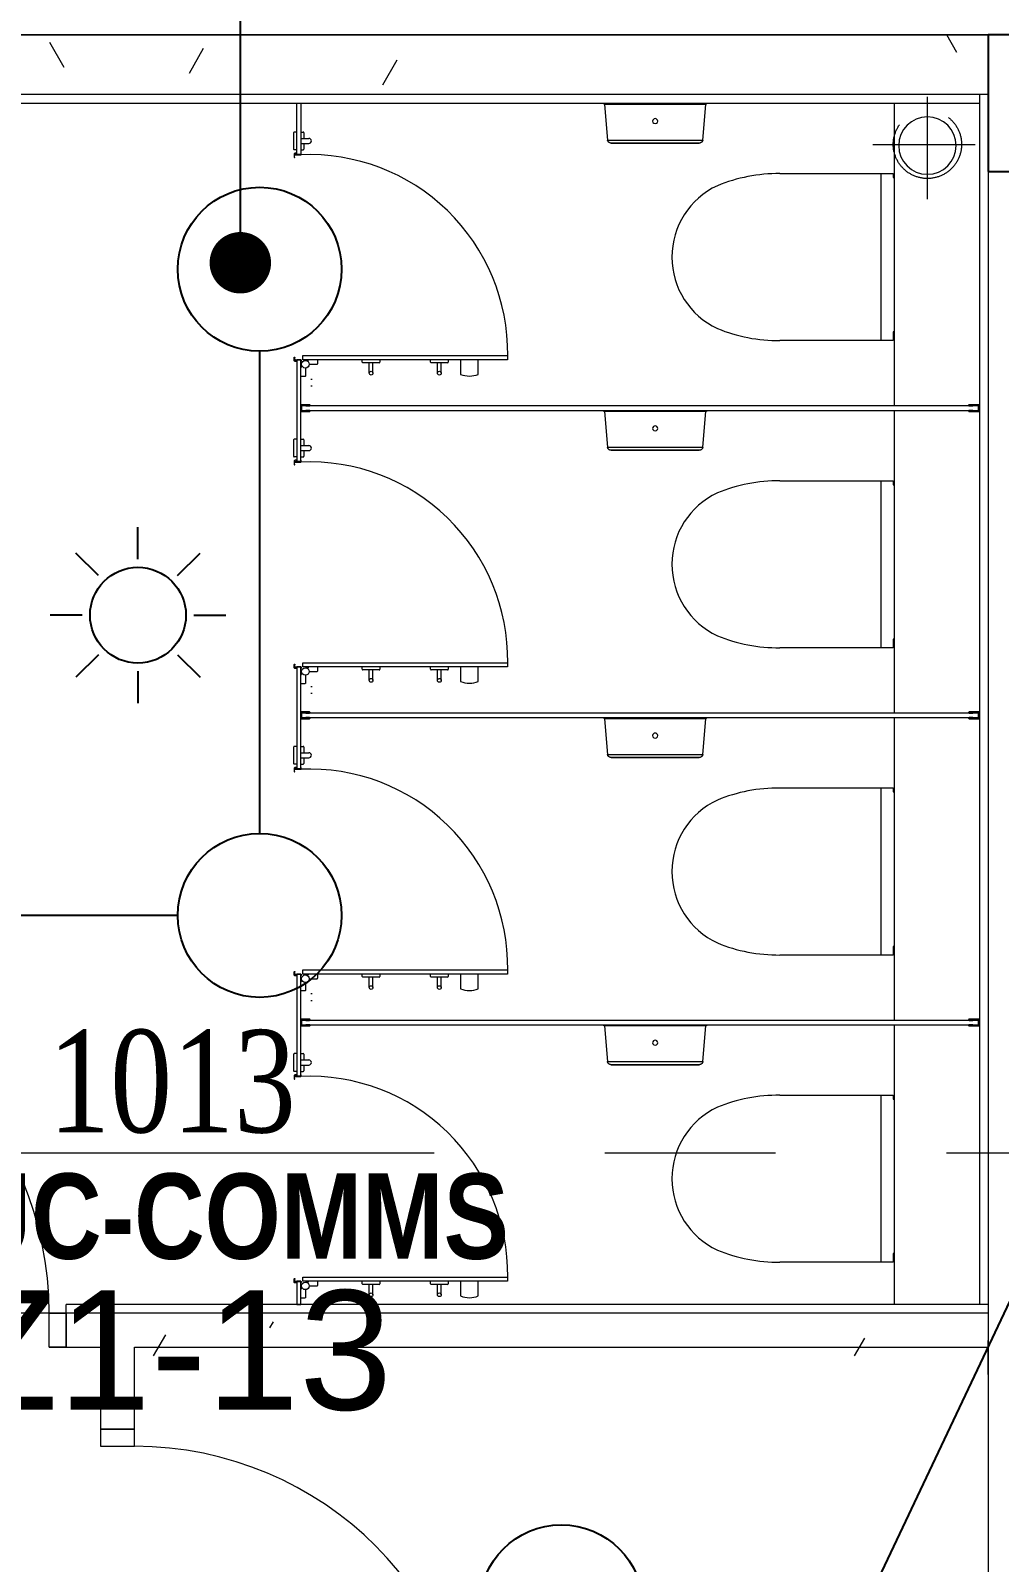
# Model space of a CAD drawing. Header units: millimetres. Extents: x -282761 to 137668, y -273845 to 94451.
# Drawn here: x 8166 to 11004, y -18825 to -14337 of the extents above; entities that cross this region are included whole.
import ezdxf

# ---------------------------------------------------------------- set-up
doc = ezdxf.new("R2010")
doc.units = ezdxf.units.MM
doc.linetypes.add('BLK_2 - 1ST__2ND_STOREY_PLAN-archi clean_11 SEPT 2024$0$IDA - Grid Line', pattern=[3500, 2000, -500, 500, -500])
doc.linetypes.add('BLK_2 - 1ST__2ND_STOREY_PLAN-archi clean_11 SEPT 2024$0$IDA - Hidden 065', pattern=[537.5, 375, -162.5])
for name, color, linetype in [('ADRESS', 42, 'Continuous'), ('BLK_2 - 1ST__2ND_STOREY_PLAN-archi clean_11 SEPT 2024$0$SCREEN ANNOTATION', 8, 'Continuous'), ('M-_SPRKPIEX_E-', 1, 'Continuous'), ('M-FIRE----_E-', 12, 'Continuous'), ('ROOMNAME', 7, 'Continuous'), ('ZONENAME', 152, 'Continuous')]:
    doc.layers.add(name, color=color, linetype=linetype)
for name, color, linetype, lineweight in [('BLK_2 - 1ST__2ND_STOREY_PLAN-archi clean_11 SEPT 2024$0$0-1', 8, 'Continuous', 5), ('BLK_2 - 1ST__2ND_STOREY_PLAN-archi clean_11 SEPT 2024$0$1599_DB_A_BLK2_HQ_R21- LINKVIEW_BLK2_1ST STOREY Toilet JOH$0$A-_DOOR----_E', 8, 'Continuous', 9), ('BLK_2 - 1ST__2ND_STOREY_PLAN-archi clean_11 SEPT 2024$0$1599_DB_A_BLK2_HQ_R21- LINKVIEW_BLK2_1ST STOREY Toilet JOH$0$A-_FLORPATT_H-1', 8, 'Continuous', 9), ('BLK_2 - 1ST__2ND_STOREY_PLAN-archi clean_11 SEPT 2024$0$1599_DB_A_BLK2_HQ_R21- LINKVIEW_BLK2_1ST STOREY Toilet JOH$0$A-_FURT----_E', 8, 'Continuous', 9), ('BLK_2 - 1ST__2ND_STOREY_PLAN-archi clean_11 SEPT 2024$0$1599_DB_A_BLK2_HQ_R21- LINKVIEW_BLK2_1ST STOREY Toilet JOH$0$M-_SANIFIXR_E', 8, 'Continuous', 9), ('BLK_2 - 1ST__2ND_STOREY_PLAN-archi clean_11 SEPT 2024$0$1599_DB_A_BLK2_HQ_R21- LINKVIEW_BLK2_1ST STOREY Toilet JOH$0$S-_COLN----_E', 8, 'Continuous', 9), ('BLK_2 - 1ST__2ND_STOREY_PLAN-archi clean_11 SEPT 2024$0$1599_DB_A_BLK2_HQ_R21- LINKVIEW_BLK2_1ST STOREY Toilet JOH$0$S-_COLN----_E-1', 8, 'Continuous', 25), ('BLK_2 - 1ST__2ND_STOREY_PLAN-archi clean_11 SEPT 2024$0$_CATCHMENT_DRAIN', 8, 'Continuous', 0), ('BLK_2 - 1ST__2ND_STOREY_PLAN-archi clean_11 SEPT 2024$0$A-_DETA----_E-2', 8, 'BLK_2 - 1ST__2ND_STOREY_PLAN-archi clean_11 SEPT 2024$0$IDA - Hidden 065', 9), ('BLK_2 - 1ST__2ND_STOREY_PLAN-archi clean_11 SEPT 2024$0$A-_DOOR----_E', 8, 'Continuous', 9), ('BLK_2 - 1ST__2ND_STOREY_PLAN-archi clean_11 SEPT 2024$0$A-_DOOR----_E-1', 8, 'Continuous', 9), ('BLK_2 - 1ST__2ND_STOREY_PLAN-archi clean_11 SEPT 2024$0$A-_FLOR----_E', 8, 'Continuous', 9), ('BLK_2 - 1ST__2ND_STOREY_PLAN-archi clean_11 SEPT 2024$0$A-_WALL----_E', 8, 'Continuous', 9), ('BLK_2 - 1ST__2ND_STOREY_PLAN-archi clean_11 SEPT 2024$0$A-_WALLPRTN_E-1', 8, 'Continuous', 18), ('BLK_2 - 1ST__2ND_STOREY_PLAN-archi clean_11 SEPT 2024$0$M-_WATR----_E', 8, 'Continuous', 9), ('BLK_2 - 1ST__2ND_STOREY_PLAN-archi clean_11 SEPT 2024$0$M-_WATR----_E-1', 8, 'Continuous', 9), ('BLK_2 - 1ST__2ND_STOREY_PLAN-archi clean_11 SEPT 2024$0$S-_ANOTGRID_E-1', 8, 'BLK_2 - 1ST__2ND_STOREY_PLAN-archi clean_11 SEPT 2024$0$IDA - Grid Line', 9)]:
    doc.layers.add(name, color=color, linetype=linetype, lineweight=lineweight)
doc.styles.add('BLK_2 - 1ST__2ND_STOREY_PLAN_12  JUNE 2024$0$Arial Narrow_B_3', font='ARIALNB.TTF', dxfattribs={"height": 300})
doc.styles.get("Standard").update_dxf_attribs({"font": 'arial.ttf'})
doc.styles.add('TIME', font='times.ttf', dxfattribs={"width": 0.8})
doc.dimstyles.new('ROOM', dxfattribs={"dimscale": 1000, "dimtxt": 0.18, "dimasz": 0.18, "dimexe": 0.18, "dimexo": 0.0625, "dimgap": 0.09, "dimtad": 0, "dimtih": 1, "dimtoh": 1, "dimdec": 0, "dimzin": 0, "dimdsep": 46, "dimtxsty": 'Standard', "dimblk": 'OBLIQUE', "dimcen": 0.09, "dimadec": 0, "dimazin": 0, "dimtfac": 1, "dimtdec": 0, "dimtofl": 0, "dimtmove": 0, "dimatfit": 3, "dimldrblk": 'DOT', "dimfxl": 1, "dimtolj": 1, "dimtzin": 0, "dimarcsym": 0})
pattern_1 = [(0, (-131307.08, -42727.71), (1016, 254), [83.82, -678.18, 83.82, -678.18, -4064]), (0, (-131307.08, -42727.71), (1016, 254), [-1524, 83.82, -1440.18, 83.82, -678.18, -1778]), (0, (-131307.08, -42727.71), (1016, 254), [-3810, 83.82, -424.18, 83.82, -1186.18]), (120, (-130926.08, -42600.71), (-727.9705, 752.8818), [83.82, -678.18, 83.82, -678.18, -4064]), (120, (-130926.08, -42600.71), (-727.9705, 752.8818), [-1524, 83.82, -1440.18, 83.82, -678.18, -1778]), (120, (-130926.08, -42600.71), (-727.9705, 752.8818), [-3810, 83.82, -424.18, 83.82, -1186.18]), (240, (-130799.08, -42092.71), (-288.0295, -1006.8818), [83.82, -678.18, 83.82, -678.18, -4064]), (240, (-130799.08, -42092.71), (-288.0295, -1006.8818), [-1524, 83.82, -1440.18, 83.82, -678.18, -1778]), (240, (-130799.08, -42092.71), (-288.0295, -1006.8818), [-3810, 83.82, -424.18, 83.82, -1186.18])]
pattern_2 = [(270, (-122411.37, -60802.37), (300, 2e-14), []), (0, (-122411.37, -60802.37), (0, 300), [])]

# ---------------------------------------------------------------- blocks, each defined once
blk = doc.blocks.new('fire0101')
at = {"color": 0, "linetype": 'Continuous'}
blk.add_circle((0, 0), 100, dxfattribs=at)
blk = doc.blocks.new('_Dot')
at = {"color": 0, "linetype": 'ByBlock', "lineweight": -2}
blk.add_line((-0.5, 0), (-1, 0), dxfattribs=at)
at = {"color": 0, "linetype": 'ByBlock', "const_width": 0.5}
blk.add_lwpolyline([(-0.25, 0, 1), (0.25, 0, 1)], format="xyb", close=True, dxfattribs=at)
blk = doc.blocks.new('_Oblique')
at = {"color": 0, "linetype": 'ByBlock', "lineweight": -2}
blk.add_line((-0.5, -0.5), (0.5, 0.5), dxfattribs=at)
blk = doc.blocks.new('*U15')
at = {"layer": 'M-FIRE----_E-'}
blk.add_line((-33.1, -33.1), (33.1, 33.1), dxfattribs=at)
blk = doc.blocks.new('*U14')
at = {"layer": 'M-FIRE----_E-', "color": 0, "linetype": 'ByBlock', "lineweight": -2, "transparency": 16777216}
for p, rotation in [((31604, 13668.6), 45), ((31455.1, 13606.9), 90), ((31393.4, 13458), 135), ((31814.6, 13458), 315.0000000000001), ((31455.1, 13309.1), 180), ((31752.9, 13309.1), 270), ((31604, 13247.4), 225.0000000000001)]:
    blk.add_blockref('*U15', p, dxfattribs=dict(at, rotation=rotation))
blk.add_blockref('*U15', (31752.9, 13606.9), dxfattribs=at)
blk = doc.blocks.new('Strobe Light')
at = {"layer": 'M-FIRE----_E-'}
blk.add_circle((0, 0), 140.4, dxfattribs=at)
blk.add_blockref('*U14', (-31604, -13458), dxfattribs=at)
blk = doc.blocks.new('BLK_2 - 1ST__2ND_STOREY_PLAN-archi clean_11 SEPT 2024$0$IDA - F - Single - Swing - 1100L X 2200H - B2-TD01-3240950-BLK 2 1ST STOREY PLAN')
at = {"layer": 'BLK_2 - 1ST__2ND_STOREY_PLAN-archi clean_11 SEPT 2024$0$A-_DOOR----_E'}
for p, q in [((500, 1050), (450, 1050)), ((450, 1050), (450, 50)), ((500, 50), (500, 1050)), ((-500, 50), (-550, 50)), ((-550, 50), (-550, -50)), ((-500, -50), (-500, 50)), ((450, 50), (500, 50)), ((550, 50), (500, 50)), ((500, 50), (500, -50)), ((550, -50), (550, 50)), ((-550, -50), (-500, -50)), ((500, -50), (550, -50))]:
    blk.add_line(p, q, dxfattribs=at)
blk.add_arc((500, 50), 1000, 90, 180, dxfattribs=at)
blk = doc.blocks.new('BLK_2 - 1ST__2ND_STOREY_PLAN-archi clean_11 SEPT 2024$0$1599_DB_A_BLK2_HQ_R21_rvt-1-BLK 2 1ST STOREY PLAN')
at = {"layer": 'BLK_2 - 1ST__2ND_STOREY_PLAN-archi clean_11 SEPT 2024$0$A-_FLOR----_E'}
blk.add_line((-124236.4, -57077.4), (-117036.4, -57077.4), dxfattribs=at)
at = {"layer": 'BLK_2 - 1ST__2ND_STOREY_PLAN-archi clean_11 SEPT 2024$0$A-_WALL----_E'}
blk.add_line((-117236.4, -57077.4), (-120336.4, -57077.4), dxfattribs=at)
at = {"layer": 'BLK_2 - 1ST__2ND_STOREY_PLAN-archi clean_11 SEPT 2024$0$A-_WALLPRTN_E-1'}
for p, q in [((-120336.4, -60927.4), (-120336.4, -62362.4)), ((-122936.4, -61002.4), (-122936.4, -61162.4)), ((-122836.4, -61162.4), (-122836.4, -61002.4)), ((-122936.4, -61162.4), (-122836.4, -61162.4))]:
    blk.add_line(p, q, dxfattribs=at)
at = {"layer": 'BLK_2 - 1ST__2ND_STOREY_PLAN-archi clean_11 SEPT 2024$0$A-_DOOR----_E-1', "rotation": 270}
blk.add_blockref('BLK_2 - 1ST__2ND_STOREY_PLAN-archi clean_11 SEPT 2024$0$IDA - F - Single - Swing - 1100L X 2200H - B2-TD01-3240950-BLK 2 1ST STOREY PLAN', (-122886.4, -61712.4), dxfattribs=at)
blk = doc.blocks.new('BLK_2 - 1ST__2ND_STOREY_PLAN-archi clean_11 SEPT 2024$0$IDA - F - Single - Swing - 1100L X 2200H - B2-TD01-4054504-BLK 2 -1ST STOREY WALL SETTING OUT')
at = {"layer": 'BLK_2 - 1ST__2ND_STOREY_PLAN-archi clean_11 SEPT 2024$0$A-_DOOR----_E'}
for p, q in [((-550, 50), (-550, -50)), ((-550, 50), (-500, 50)), ((-550, 50), (-550, 50)), ((-500, 50), (-500, -50)), ((-500, 50), (-500, 50)), ((500, 50), (500, -50)), ((500, 50), (550, 50)), ((500, 50), (500, 50)), ((550, 50), (550, -50)), ((550, 50), (550, 50)), ((-550, -50), (-550, -50)), ((-500, -50), (-550, -50)), ((-500, -50), (-500, -50)), ((450, -50), (500, -50)), ((450, -1050), (450, -50)), ((500, -50), (500, -1050)), ((500, -50), (500, -50)), ((550, -50), (500, -50)), ((550, -50), (550, -50)), ((500, -1050), (450, -1050))]:
    blk.add_line(p, q, dxfattribs=at)
blk.add_arc((500, -50), 1000, 180, 270, dxfattribs=at)
at = {"layer": 'BLK_2 - 1ST__2ND_STOREY_PLAN-archi clean_11 SEPT 2024$0$A-_DOOR----_E-1'}
for p, q in [((-550, 50), (-500, 50)), ((-550, -50), (-550, 50)), ((-500, 50), (-500, -50)), ((500, 50), (550, 50)), ((500, -50), (500, 50)), ((550, 50), (550, -50)), ((-500, -50), (-550, -50)), ((550, -50), (500, -50))]:
    blk.add_line(p, q, dxfattribs=at)
blk = doc.blocks.new('BLK_2 - 1ST__2ND_STOREY_PLAN-archi clean_11 SEPT 2024$0$1599_DB_A_BLK2_HQ_R21- LINKVIEW_BLK2_1ST STOREY Toilet JOH$0$IDA - Rectangle Column - 200W X 400D-3769329-LINKVIEW_BLK2_1ST STOREY')
at = {"layer": 'BLK_2 - 1ST__2ND_STOREY_PLAN-archi clean_11 SEPT 2024$0$1599_DB_A_BLK2_HQ_R21- LINKVIEW_BLK2_1ST STOREY Toilet JOH$0$S-_COLN----_E'}
h = blk.add_hatch(dxfattribs=at)
h.set_pattern_fill('FP_9', color=256, style=0, pattern_type=2)
h.set_pattern_definition([(50, (-11070.7, 14549.7), (1821.84, -159.39), [190.5, -2095.5]), (355, (-11070.7, 14549.7), (-352.43, 1910.57), [152.4, -1676.4]), (100.451, (-10918.9, 14536.4), (1469.43, 1751.17), [161.9, -1780.9]), (46.184, (-11070.7, 15057.7), (2710.8, -420.43), [285.75, -3143.25]), (96.636, (-10844.8, 15022.6), (2374.03, 2474.28), [242.85, -2671.35]), (351.184, (-11070.7, 15057.7), (2374.05, 2474.25), [228.6, -2514.6]), (21, (-10816.7, 14930.7), (1516.14, -1022.65), [190.5, -2095.5]), (326, (-10816.7, 14930.7), (618.02, 1841.88), [152.4, -1676.4]), (71.451, (-10690.4, 14845.4), (2134.17, 819.21), [161.9, -1780.9]), (37.5, (-11070.7, 14549.66), (30.886, 845.55), [83.82, -1572.26, 83.82, -1617.98, -1682.75]), (37.5, (-11070.7, 14549.66), (30.886, 845.55), [-3357.88, 83.82, -1598.93]), (7.5, (-11070.7, 14549.7), (668.197, 1001.806), [83.82, -886.46, 83.82, -1534.16, -641.35]), (7.5, (-11070.7, 14549.7), (668.197, 1001.806), [-2588.26, 83.82, -557.53]), (327.5, (-11637.1, 14549.66), (1355.91, -57.29), [83.82, -551.18, 83.82, -1897.38, -2628.9]), (327.5, (-11637.1, 14549.66), (1355.91, -57.29), [-2616.2, 83.82, -2545.08]), (317.5, (-11891.1, 14549.7), (1481.29, 254.27), [83.82, -741.68, 83.82, -1231.9, -1866.9]), (317.5, (-11891.1, 14549.7), (1481.29, 254.27), [-2141.22, 83.82, -1783.08])])
h.paths.add_polyline_path([(-100, -200), (100, -200), (100, 200), (-100, 200), (-100, 95.2)], flags=0)
at = {"layer": 'BLK_2 - 1ST__2ND_STOREY_PLAN-archi clean_11 SEPT 2024$0$1599_DB_A_BLK2_HQ_R21- LINKVIEW_BLK2_1ST STOREY Toilet JOH$0$S-_COLN----_E-1'}
for p, q in [((100, 200), (-100, 200)), ((-100, 200), (-100, -200)), ((100, -200), (100, 200)), ((-100, -200), (100, -200))]:
    blk.add_line(p, q, dxfattribs=at)
blk = doc.blocks.new('BLK_2 - 1ST__2ND_STOREY_PLAN-archi clean_11 SEPT 2024$0$1599_DB_A_BLK2_HQ_R21- LINKVIEW_BLK2_1ST STOREY Toilet JOH$0$IDA - Toilet Roll Holder - Jumbo - IDA - Toilet Roll Holder - Jumbo-2957443-LINKVIEW_BLK2_1ST STOREY')
at = {"layer": 'BLK_2 - 1ST__2ND_STOREY_PLAN-archi clean_11 SEPT 2024$0$1599_DB_A_BLK2_HQ_R21- LINKVIEW_BLK2_1ST STOREY Toilet JOH$0$A-_FURT----_E'}
for p, q in [((-139.5, 107.9), (-148.7, 3.5)), ((0, 107.9), (-138.1, 107.9)), ((138.1, 107.9), (0, 107.9)), ((148.7, 3.5), (139.5, 107.9)), ((-148.7, 3.5), (-152.2, 0)), ((-147.2, 3.5), (0, 3.5)), ((0, 3.5), (147.2, 3.5)), ((152.2, 0), (148.7, 3.5))]:
    blk.add_line(p, q, dxfattribs=at)
for points in [[(-139.5, 107.9), (-139.5, 108.4), (-139.4, 108.8), (-139.2, 109.2), (-139.1, 109.6), (-138.9, 110.1), (-138.8, 110.5), (-138.6, 110.9), (-138.4, 111.2), (-138.2, 111.6), (-137.9, 112), (-137.7, 112.4), (-137.4, 112.7), (-137.2, 113.1), (-136.9, 113.4), (-136.6, 113.7), (-136.3, 114), (-135.9, 114.3), (-135.6, 114.6), (-135.3, 114.9), (-134.9, 115.1), (-134.5, 115.3), (-134.2, 115.6), (-133.8, 115.8), (-133.4, 116), (-133, 116.2), (-132.6, 116.3), (-132.2, 116.5), (-131.7, 116.6), (-131.3, 116.7), (-130.9, 116.8), (-130.5, 116.9), (-130, 116.9), (-129.6, 117), (-129.1, 117), (-128.8, 117)], [(0, 117), (-5.1, 117), (-10.3, 117), (-15.4, 117), (-20.5, 117), (-25.6, 117), (-30.6, 117), (-35.6, 117), (-40.5, 117), (-45.4, 117), (-50.1, 117), (-54.8, 117), (-59.5, 117), (-64, 117), (-68.4, 117), (-72.7, 117), (-76.9, 117), (-81, 117), (-84.9, 117), (-88.7, 117), (-92.4, 117), (-95.9, 117), (-99.2, 117), (-102.4, 117), (-105.5, 117), (-108.3, 117), (-111, 117), (-113.6, 117), (-115.9, 117), (-118, 117), (-120, 117), (-121.8, 117), (-123.3, 117), (-124.7, 117), (-125.9, 117), (-126.9, 117), (-127.7, 117), (-128.2, 117), (-128.6, 117), (-128.7, 117), (-128.8, 117)], [(-128.8, 117), (-128.6, 117), (-128.3, 117), (-127.8, 117), (-127.1, 117), (-126.2, 117), (-125.1, 117), (-123.7, 117), (-122.2, 117), (-120.5, 117), (-118.6, 117), (-116.5, 117), (-114.2, 117), (-111.7, 117), (-109.1, 117), (-106.3, 117), (-103.3, 117), (-100.1, 117), (-96.8, 117), (-93.3, 117), (-89.7, 117), (-85.9, 117), (-82, 117), (-78, 117), (-73.8, 117), (-69.6, 117), (-65.2, 117), (-60.7, 117), (-56.1, 117), (-51.4, 117), (-46.7, 117), (-41.8, 117), (-36.9, 117), (-32, 117), (-26.9, 117), (-21.9, 117), (-16.8, 117), (-11.7, 117), (-6.5, 117), (-1.4, 117), (0, 117)], [(0, 117), (5.1, 117), (10.3, 117), (15.4, 117), (20.5, 117), (25.6, 117), (30.6, 117), (35.6, 117), (40.5, 117), (45.4, 117), (50.1, 117), (54.8, 117), (59.5, 117), (64, 117), (68.4, 117), (72.7, 117), (76.9, 117), (81, 117), (84.9, 117), (88.7, 117), (92.4, 117), (95.9, 117), (99.2, 117), (102.4, 117), (105.5, 117), (108.3, 117), (111, 117), (113.6, 117), (115.9, 117), (118, 117), (120, 117), (121.8, 117), (123.3, 117), (124.7, 117), (125.9, 117), (126.9, 117), (127.7, 117), (128.2, 117), (128.6, 117), (128.7, 117), (128.8, 117)], [(128.8, 117), (128.6, 117), (128.3, 117), (127.8, 117), (127.1, 117), (126.2, 117), (125.1, 117), (123.7, 117), (122.2, 117), (120.5, 117), (118.6, 117), (116.5, 117), (114.2, 117), (111.7, 117), (109.1, 117), (106.3, 117), (103.3, 117), (100.1, 117), (96.8, 117), (93.3, 117), (89.7, 117), (85.9, 117), (82, 117), (78, 117), (73.8, 117), (69.6, 117), (65.2, 117), (60.7, 117), (56.1, 117), (51.4, 117), (46.7, 117), (41.8, 117), (36.9, 117), (32, 117), (26.9, 117), (21.9, 117), (16.8, 117), (11.7, 117), (6.5, 117), (1.4, 117), (0, 117)], [(128.8, 117), (129.2, 117), (129.6, 117), (130.1, 116.9), (130.5, 116.9), (130.9, 116.8), (131.4, 116.7), (131.8, 116.6), (132.2, 116.4), (132.6, 116.3), (133, 116.1), (133.4, 116), (133.8, 115.8), (134.2, 115.6), (134.6, 115.3), (134.9, 115.1), (135.3, 114.8), (135.6, 114.6), (136, 114.3), (136.3, 114), (136.6, 113.7), (136.9, 113.4), (137.2, 113), (137.5, 112.7), (137.7, 112.3), (138, 112), (138.2, 111.6), (138.4, 111.2), (138.6, 110.8), (138.8, 110.4), (139, 110), (139.1, 109.6), (139.2, 109.2), (139.4, 108.8), (139.5, 108.3), (139.5, 107.9)]]:
    blk.add_lwpolyline(points, dxfattribs=at)
for start, end in [(360, 180), (180, 360)]:
    blk.add_arc((0, 52.6), 7.38, start, end, dxfattribs=at)
blk = doc.blocks.new('BLK_2 - 1ST__2ND_STOREY_PLAN-archi clean_11 SEPT 2024$0$1599_DB_A_BLK2_HQ_R21- LINKVIEW_BLK2_1ST STOREY Toilet JOH$0$IDA - WC - Floor Mount wo Tank - MS980CMG-2979465-LINKVIEW_BLK2_1ST STOREY')
at = {"layer": 'BLK_2 - 1ST__2ND_STOREY_PLAN-archi clean_11 SEPT 2024$0$1599_DB_A_BLK2_HQ_R21- LINKVIEW_BLK2_1ST STOREY Toilet JOH$0$M-_SANIFIXR_E'}
for p, q in [((-245.6, -340.1), (-245.6, -8.1)), ((243.7, -8.1), (243.7, -340.1)), ((-244.4, -304.5), (-244.4, -305.3)), ((243.1, -304.5), (-244.4, -304.5)), ((-244.4, -305.3), (243.1, -305.3)), ((243.1, -305.3), (243.1, -304.5)), ((-220.3, -340.1), (-245.6, -340.1)), ((-220.3, -343.3), (-220.3, -340.1)), ((232.2, -340.1), (232.2, -343.3)), ((243.7, -340.1), (232.2, -340.1))]:
    blk.add_line(p, q, dxfattribs=at)
for centre, radius, start, end in [((-0.9, 77.1), 230.7, 24.9793, 155.0207), ((224.9, -4.8), 470.5, 157.5961, 180.3984), ((-226.8, -4.8), 470.5, 359.6016, 22.4039)]:
    blk.add_arc(centre, radius, start, end, dxfattribs=at)
blk = doc.blocks.new('BLK_2 - 1ST__2ND_STOREY_PLAN-archi clean_11 SEPT 2024$0$1599_DB_A_BLK2_HQ_R21- LINKVIEW_BLK2_1ST STOREY Toilet JOH$0$IDA - F - Single - Swing - 1100L X 2200H - B2-TD01-3240950-LINKVIEW_BLK2_1ST STOREY')
at = {"layer": 'BLK_2 - 1ST__2ND_STOREY_PLAN-archi clean_11 SEPT 2024$0$1599_DB_A_BLK2_HQ_R21- LINKVIEW_BLK2_1ST STOREY Toilet JOH$0$A-_DOOR----_E'}
for p, q in [((500, 1050), (450, 1050)), ((450, 1050), (450, 50)), ((500, 50), (500, 1050)), ((-500, 50), (-550, 50)), ((-500, -50), (-500, 50)), ((450, 50), (500, 50)), ((550, 50), (500, 50)), ((500, 50), (500, -50)), ((-550, -50), (-500, -50)), ((500, -50), (550, -50))]:
    blk.add_line(p, q, dxfattribs=at)
blk.add_arc((500, 50), 1000, 90, 180, dxfattribs=at)
blk = doc.blocks.new('BLK_2 - 1ST__2ND_STOREY_PLAN-archi clean_11 SEPT 2024$0$U CH (NEW)')
at = {"layer": 'BLK_2 - 1ST__2ND_STOREY_PLAN-archi clean_11 SEPT 2024$0$1599_DB_A_BLK2_HQ_R21- LINKVIEW_BLK2_1ST STOREY Toilet JOH$0$S-_COLN----_E'}
for p, q in [((-124299, -277855.6), (-124324.3, -277855.6)), ((-124324.3, -277857.1), (-124324.3, -277855.6)), ((-124324.3, -277857.1), (-124322.8, -277859.1)), ((-124322.8, -277859.1), (-124322.8, -277872.1)), ((-124321.3, -277857.1), (-124311.3, -277857.1)), ((-124321.3, -277874.1), (-124321.3, -277857.1)), ((-124311.3, -277857.1), (-124309.3, -277859.1)), ((-124309.3, -277859.1), (-124299, -277859.1)), ((-124322.8, -277872.1), (-124324.3, -277874.1)), ((-124324.3, -277874.1), (-124324.3, -277875.6)), ((-124324.3, -277875.6), (-124299, -277875.6)), ((-124311.3, -277874.1), (-124321.3, -277874.1)), ((-124309.3, -277872.1), (-124311.3, -277874.1)), ((-124299, -277872.1), (-124309.3, -277872.1))]:
    blk.add_line(p, q, dxfattribs=at)
for centre, start, end in [((-124299, -277857.3), 0, 90), ((-124299, -277857.3), 270, 0), ((-124299, -277873.8), 0, 90), ((-124299, -277873.8), 270, 0)]:
    blk.add_arc(centre, 1.75, start, end, dxfattribs=at)
blk = doc.blocks.new('BLK_2 - 1ST__2ND_STOREY_PLAN-archi clean_11 SEPT 2024$0$2 hook door')
for p, q in [((25045.5, -16829.2), (25045.5, -16872.2)), ((25097.5, -16872.2), (25097.5, -16829.2)), ((25133.6, -16872.2), (25133.6, -16865.2)), ((25135.6, -16863.2), (25183.6, -16863.2)), ((25154.1, -16832.7), (25154.1, -16863.2)), ((25165.1, -16832.7), (25165.1, -16863.2)), ((25185.6, -16865.2), (25185.6, -16872.2)), ((25333.6, -16872.2), (25333.6, -16865.2)), ((25335.6, -16863.2), (25383.6, -16863.2)), ((25354.1, -16832.7), (25354.1, -16863.2)), ((25365.1, -16832.7), (25365.1, -16863.2)), ((25385.6, -16865.2), (25385.6, -16872.2)), ((25556.5, -17505.7), (25556.5, -17489.2)), ((25565.5, -17487.2), (25558.5, -17487.2)), ((25577.5, -17487.2), (25584.5, -17487.2)), ((25586.5, -17537.2), (25586.5, -17489.2)), ((25565.5, -17505.7), (25542, -17505.7)), ((25565.5, -17520.7), (25542, -17520.7)), ((25556.5, -17537.2), (25556.5, -17520.7)), ((25565.5, -17539.2), (25558.5, -17539.2)), ((25577.5, -17539.2), (25584.5, -17539.2))]:
    blk.add_line(p, q)
for points in [[(25552, -16847.7), (25552, -16824.7, -0.414214), (25554, -16822.7), (25565.5, -16822.7), (25565.5, -16850.2), (25563.1, -16850.2), (25563.1, -16858.7)], [(25541, -16858.7), (25518, -16858.7, 0.414214), (25516, -16860.7), (25516, -16872.2), (25543.5, -16872.2), (25543.5, -16869.8), (25552, -16869.8)]]:
    blk.add_lwpolyline(points, format="xyb")
blk.add_lwpolyline([(25559.6, -16884.2), (24959.6, -16884.2), (24959.6, -16872.2), (25559.6, -16872.2)], close=True)
for points in [[(25584.8, -16878.2, -0.291473), (25583.6, -16880, -1), (25583.1, -16878.9, 0.291473), (25583.6, -16878.2), (25583.6, -16870.5, 0.350085), (25581.8, -16869.2, 1), (25581.8, -16871.7), (25581.8, -16872.2), (25565.3, -16872.2, -0.414214), (25564.8, -16871.7), (25564.8, -16868.2, -0.327538), (25565.5, -16867.2), (25565.5, -16871), (25577.5, -16871), (25577.5, -16868.2, -0.414214), (25578.5, -16867.2), (25581.8, -16867.2, -0.414214), (25584.8, -16870.2)], [(25584.8, -17466.4, 0.291473), (25583.6, -17464.5, 1), (25583.1, -17465.6, -0.291473), (25583.6, -17466.4), (25583.6, -17474.1, -0.350085), (25581.8, -17475.4, -1), (25581.8, -17472.9), (25581.8, -17472.4), (25565.3, -17472.4, 0.414214), (25564.8, -17472.9), (25564.8, -17476.4, 0.327538), (25565.5, -17477.4), (25565.5, -17473.6), (25577.5, -17473.6), (25577.5, -17476.4, 0.414214), (25578.5, -17477.4), (25581.8, -17477.4, 0.414214), (25584.8, -17474.4)]]:
    blk.add_lwpolyline(points, format="xyb", close=True)
for centre, radius in [((25159.6, -16832.7), 5.5), ((25359.6, -16832.7), 5.5), ((25552, -16858.7), 11)]:
    blk.add_circle(centre, radius)
for centre, radius, start, end in [((25071.5, -16894.3), 70.1, 68.2289, 111.7711), ((25135.6, -16865.2), 2, 90, 180), ((25183.6, -16865.2), 2, 0, 90), ((25335.6, -16865.2), 2, 90, 180), ((25383.6, -16865.2), 2, 0, 90), ((25558.5, -17489.2), 2, 90, 180), ((25584.5, -17489.2), 2, 0, 90), ((25542, -17513.2), 7.5, 90, 270), ((25558.5, -17537.2), 2, 180, 270), ((25584.5, -17537.2), 2, 270, 0)]:
    blk.add_arc(centre, radius, start, end)
at = {"ltscale": 10}
blk.add_arc((25540.3, -16892.1), 580.8, 179.2194, 272.5231, dxfattribs=at)
blk = doc.blocks.new('BLK_2 - 1ST__2ND_STOREY_PLAN-archi clean_11 SEPT 2024')
at = {"layer": 'BLK_2 - 1ST__2ND_STOREY_PLAN-archi clean_11 SEPT 2024$0$1599_DB_A_BLK2_HQ_R21- LINKVIEW_BLK2_1ST STOREY Toilet JOH$0$A-_FLORPATT_H-1'}
h = blk.add_hatch(dxfattribs=at)
h.set_pattern_fill('FP_4', color=256, style=0, pattern_type=2)
h.set_pattern_definition(pattern_2)
h.paths.add_polyline_path([(-122344.9, -57202.4), (-122364.9, -57202.4), (-122361.4, -57222.4), (-122361.4, -57205.4), (-122348.4, -57205.4), (-122346.4, -57228.2), (-122346.4, -57220.4)], flags=0)
h = blk.add_hatch(dxfattribs=at)
h.set_pattern_fill('FP_4', color=256, style=0, pattern_type=2)
h.set_pattern_definition(pattern_2)
h.paths.add_polyline_path([(-122344.9, -58072.1), (-122348.4, -58085.9), (-122346.4, -58084.4), (-122344.9, -58072.4)], flags=0)
h = blk.add_hatch(dxfattribs=at)
h.set_pattern_fill('FP_4', color=256, style=0, pattern_type=2)
h.set_pattern_definition(pattern_2)
h.paths.add_polyline_path([(-122344.9, -58132.6), (-122345.4, -58108.4), (-122346.4, -58105.9), (-122348.4, -58105.9), (-122346.4, -58128.2), (-122345, -58132.4)], flags=0)
h = blk.add_hatch(dxfattribs=at)
h.set_pattern_fill('FP_4', color=256, style=0, pattern_type=2)
h.set_pattern_definition(pattern_2)
h.paths.add_polyline_path([(-122318.1, -58085.9), (-122340.7, -58086.5), (-122344.9, -58087.4), (-122344.9, -58089.4), (-122322.5, -58087.4)], flags=0)
h = blk.add_hatch(dxfattribs=at)
h.set_pattern_fill('FP_4', color=256, style=0, pattern_type=2)
h.set_pattern_definition(pattern_2)
h.paths.add_polyline_path([(-122318.1, -58105.9), (-122336.4, -58102.4), (-122344.9, -58104.4), (-122344.6, -58105.6), (-122328.4, -58104.6)], flags=0)
h = blk.add_hatch(dxfattribs=at)
h.set_pattern_fill('FP_4', color=256, style=0, pattern_type=2)
h.set_pattern_definition(pattern_2)
h.paths.add_polyline_path([(-122344.9, -58972.1), (-122348.4, -58985.9), (-122346.4, -58984.4), (-122344.9, -58972.4)], flags=0)
h = blk.add_hatch(dxfattribs=at)
h.set_pattern_fill('FP_4', color=256, style=0, pattern_type=2)
h.set_pattern_definition(pattern_2)
h.paths.add_polyline_path([(-122344.9, -59032.6), (-122345.4, -59008.4), (-122346.4, -59005.9), (-122348.4, -59005.9), (-122346.4, -59028.2), (-122345, -59032.4)], flags=0)
h = blk.add_hatch(dxfattribs=at)
h.set_pattern_fill('FP_4', color=256, style=0, pattern_type=2)
h.set_pattern_definition(pattern_2)
h.paths.add_polyline_path([(-122318.1, -58985.9), (-122340.7, -58986.5), (-122344.9, -58987.4), (-122344.9, -58989.4), (-122322.5, -58987.4)], flags=0)
h = blk.add_hatch(dxfattribs=at)
h.set_pattern_fill('FP_4', color=256, style=0, pattern_type=2)
h.set_pattern_definition(pattern_2)
h.paths.add_polyline_path([(-122318.1, -59005.9), (-122334.9, -59002.4), (-122344.9, -59004.4), (-122344.9, -59005.6), (-122328.4, -59004.6)], flags=0)
h = blk.add_hatch(dxfattribs=at)
h.set_pattern_fill('FP_4', color=256, style=0, pattern_type=2)
h.set_pattern_definition(pattern_2)
h.paths.add_polyline_path([(-122344.9, -59872.1), (-122348.4, -59885.9), (-122346.4, -59884.4), (-122344.9, -59872.4)], flags=0)
h = blk.add_hatch(dxfattribs=at)
h.set_pattern_fill('FP_4', color=256, style=0, pattern_type=2)
h.set_pattern_definition(pattern_2)
h.paths.add_polyline_path([(-122344.9, -59932.6), (-122345.4, -59908.4), (-122346.4, -59905.9), (-122348.4, -59905.9), (-122346.4, -59928.2), (-122345, -59932.4)], flags=0)
h = blk.add_hatch(dxfattribs=at)
h.set_pattern_fill('FP_4', color=256, style=0, pattern_type=2)
h.set_pattern_definition(pattern_2)
h.paths.add_polyline_path([(-122318.1, -59885.9), (-122340.7, -59886.5), (-122344.9, -59887.4), (-122344.9, -59889.4), (-122322.5, -59887.4)], flags=0)
h = blk.add_hatch(dxfattribs=at)
h.set_pattern_fill('FP_4', color=256, style=0, pattern_type=2)
h.set_pattern_definition(pattern_2)
h.paths.add_polyline_path([(-122318.1, -59905.9), (-122334.9, -59902.4), (-122344.9, -59904.4), (-122344.9, -59905.6), (-122328.4, -59904.6)], flags=0)
at = {"layer": 'BLK_2 - 1ST__2ND_STOREY_PLAN-archi clean_11 SEPT 2024$0$1599_DB_A_BLK2_HQ_R21- LINKVIEW_BLK2_1ST STOREY Toilet JOH$0$S-_COLN----_E'}
h = blk.add_hatch(dxfattribs=at)
h.set_pattern_fill('FP_2', color=256, style=0, pattern_type=2)
h.set_pattern_definition(pattern_1)
h.paths.add_polyline_path([(-124435.8, -57252.4), (-120336.4, -57252.4), (-120336.4, -57077.4), (-124435.8, -57077.4)])
h = blk.add_hatch(dxfattribs=at)
h.set_pattern_fill('FP_2', color=256, style=0, pattern_type=2)
h.set_pattern_definition([(0, (-131307.08, -42747.55), (1016, 254), [83.82, -678.18, 83.82, -678.18, -4064]), (0, (-131307.08, -42747.55), (1016, 254), [-1524, 83.82, -1440.18, 83.82, -678.18, -1778]), (0, (-131307.08, -42747.55), (1016, 254), [-3810, 83.82, -424.18, 83.82, -1186.18]), (120, (-130926.08, -42620.55), (-727.9705, 752.8818), [83.82, -678.18, 83.82, -678.18, -4064]), (120, (-130926.08, -42620.55), (-727.9705, 752.8818), [-1524, 83.82, -1440.18, 83.82, -678.18, -1778]), (120, (-130926.08, -42620.55), (-727.9705, 752.8818), [-3810, 83.82, -424.18, 83.82, -1186.18]), (240, (-130799.08, -42112.55), (-288.0295, -1006.8818), [83.82, -678.18, 83.82, -678.18, -4064]), (240, (-130799.08, -42112.55), (-288.0295, -1006.8818), [-1524, 83.82, -1440.18, 83.82, -678.18, -1778]), (240, (-130799.08, -42112.55), (-288.0295, -1006.8818), [-3810, 83.82, -424.18, 83.82, -1186.18])])
h.paths.add_polyline_path([(-120336.4, -60947.2), (-120336.4, -60847.2), (-122986.4, -60847.2), (-122986.4, -60884.7), (-123011.4, -60884.7), (-123011.4, -60947.2), (-120629.9, -60947.2)], flags=0)
h = blk.add_hatch(dxfattribs=at)
h.set_pattern_fill('FP_2', color=256, style=0, pattern_type=2)
h.set_pattern_definition(pattern_1)
h.paths.add_polyline_path([(-122936.4, -61162.4), (-122836.4, -61162.4), (-122836.4, -60927.4), (-122936.4, -60927.4), (-122936.4, -61018.9)], flags=0)
for p, q in [((-120336.4, -57077.4), (-124236.4, -57077.4)), ((-120336.4, -57252.4), (-124436.4, -57252.4)), ((-120361.4, -57252.4), (-120361.4, -57277.4)), ((-120336.4, -57252.4), (-120336.4, -62362.4)), ((-124161.4, -57277.4), (-120361.4, -57277.4)), ((-120611.4, -57277.4), (-120611.4, -58164.4)), ((-120361.4, -57277.4), (-120361.4, -60797.2)), ((-120364.4, -58164.4), (-122345.4, -58164.4)), ((-122345.4, -58177.4), (-120364.4, -58177.4)), ((-120611.4, -58177.4), (-120611.4, -59064.4)), ((-120361.4, -58160.9), (-120391.6, -58160.9)), ((-120391.6, -58164.4), (-120381.4, -58164.4)), ((-120381.4, -58177.4), (-120391.6, -58177.4)), ((-120391.6, -58180.9), (-120361.4, -58180.9)), ((-120381.4, -58164.4), (-120379.4, -58162.4)), ((-120379.4, -58179.4), (-120381.4, -58177.4)), ((-120379.4, -58162.4), (-120364.4, -58162.4)), ((-120364.4, -58179.4), (-120379.4, -58179.4)), ((-120364.4, -58162.4), (-120364.4, -58179.4)), ((-120364.4, -58177.4), (-120364.4, -58164.4)), ((-120362.9, -58164.4), (-120361.4, -58162.4)), ((-120362.9, -58177.4), (-120362.9, -58164.4)), ((-120361.4, -58179.4), (-120362.9, -58177.4)), ((-120361.4, -58162.4), (-120361.4, -58160.9)), ((-120361.4, -58180.9), (-120361.4, -58179.4)), ((-120364.4, -59064.4), (-122345.4, -59064.4)), ((-122345.4, -59077.4), (-120364.4, -59077.4)), ((-120611.4, -59077.4), (-120611.4, -59964.4)), ((-120361.4, -59060.9), (-120391.6, -59060.9)), ((-120391.6, -59064.4), (-120381.4, -59064.4)), ((-120381.4, -59077.4), (-120391.6, -59077.4)), ((-120391.6, -59080.9), (-120361.4, -59080.9)), ((-120381.4, -59064.4), (-120379.4, -59062.4)), ((-120379.4, -59079.4), (-120381.4, -59077.4)), ((-120379.4, -59062.4), (-120364.4, -59062.4)), ((-120364.4, -59079.4), (-120379.4, -59079.4)), ((-120364.4, -59062.4), (-120364.4, -59079.4)), ((-120364.4, -59077.4), (-120364.4, -59064.4)), ((-120362.9, -59064.4), (-120361.4, -59062.4)), ((-120362.9, -59077.4), (-120362.9, -59064.4)), ((-120361.4, -59079.4), (-120362.9, -59077.4)), ((-120361.4, -59062.4), (-120361.4, -59060.9)), ((-120361.4, -59080.9), (-120361.4, -59079.4)), ((-120364.4, -59964.4), (-122345.4, -59964.4)), ((-122345.4, -59977.4), (-120364.4, -59977.4)), ((-120611.4, -59977.4), (-120611.4, -60797.2)), ((-120361.4, -59960.9), (-120391.6, -59960.9)), ((-120391.6, -59964.4), (-120381.4, -59964.4)), ((-120381.4, -59977.4), (-120391.6, -59977.4)), ((-120391.6, -59980.9), (-120361.4, -59980.9)), ((-120381.4, -59964.4), (-120379.4, -59962.4)), ((-120379.4, -59979.4), (-120381.4, -59977.4)), ((-120379.4, -59962.4), (-120364.4, -59962.4)), ((-120364.4, -59979.4), (-120379.4, -59979.4)), ((-120364.4, -59962.4), (-120364.4, -59979.4)), ((-120364.4, -59977.4), (-120364.4, -59964.4)), ((-120362.9, -59964.4), (-120361.4, -59962.4)), ((-120362.9, -59977.4), (-120362.9, -59964.4)), ((-120361.4, -59979.4), (-120362.9, -59977.4)), ((-120361.4, -59962.4), (-120361.4, -59960.9)), ((-120361.4, -59980.9), (-120361.4, -59979.4)), ((-120336.4, -60797.2), (-123036.4, -60797.2)), ((-123036.4, -60822.2), (-123036.4, -60797.2)), ((-120336.4, -60822.2), (-124236.4, -60822.2)), ((-123086.4, -60922.2), (-122936.4, -60922.2)), ((-122936.4, -60922.2), (-122936.4, -61162.4)), ((-122836.4, -61162.4), (-122836.4, -60922.2)), ((-122836.4, -60922.2), (-120336.4, -60922.2)), ((-120336.4, -61002.4), (-120336.4, -60902.4)), ((-122936.4, -61162.4), (-122836.4, -61162.4))]:
    blk.add_line(p, q, dxfattribs=at)
for points in [[(-122349.4, -57428.9), (-122361.4, -57428.9), (-122361.4, -57277.4), (-122349.4, -57277.4), (-122349.4, -57428.9)], [(-122361.4, -58028.9), (-122361.4, -58328.9), (-122349.4, -58328.9), (-122349.4, -58028.9), (-122361.4, -58028.9)], [(-122361.4, -58928.9), (-122361.4, -59228.9), (-122349.4, -59228.9), (-122349.4, -58928.9), (-122361.4, -58928.9)], [(-122361.4, -59828.9), (-122361.4, -60128.9), (-122349.4, -60128.9), (-122349.4, -59828.9), (-122361.4, -59828.9)], [(-122349.4, -60728.9), (-122361.4, -60728.9), (-122361.4, -60797.2), (-122349.4, -60797.2), (-122349.4, -60728.9)]]:
    blk.add_lwpolyline(points, dxfattribs=at)
for centre, start, end in [((-120391.6, -58162.6), 90, 180), ((-120391.6, -58162.6), 180, 270), ((-120391.6, -58179.1), 90, 180), ((-120391.6, -58179.1), 180, 270), ((-120391.6, -59062.6), 90, 180), ((-120391.6, -59062.6), 180, 270), ((-120391.6, -59079.1), 90, 180), ((-120391.6, -59079.1), 180, 270), ((-120391.6, -59962.6), 90, 180), ((-120391.6, -59962.6), 180, 270), ((-120391.6, -59979.1), 90, 180), ((-120391.6, -59979.1), 180, 270)]:
    blk.add_arc(centre, 1.75, start, end, dxfattribs=at)
at = {"layer": 'BLK_2 - 1ST__2ND_STOREY_PLAN-archi clean_11 SEPT 2024$0$A-_DETA----_E-2'}
blk.add_circle((-120514, -57398.1), 100, dxfattribs=at)
at = {"layer": 'BLK_2 - 1ST__2ND_STOREY_PLAN-archi clean_11 SEPT 2024$0$M-_WATR----_E'}
for p, q in [((-120514.4, -57258.9), (-120514.4, -57558.9)), ((-120673.8, -57398.6), (-120373.8, -57398.6))]:
    blk.add_line(p, q, dxfattribs=at)
at = {"layer": 'BLK_2 - 1ST__2ND_STOREY_PLAN-archi clean_11 SEPT 2024$0$M-_WATR----_E-1'}
for start, end in [(0, 180), (180, 0)]:
    blk.add_arc((-120514, -57401.6), 84.1, start, end, dxfattribs=at)
at = {"layer": 'BLK_2 - 1ST__2ND_STOREY_PLAN-archi clean_11 SEPT 2024$0$S-_ANOTGRID_E-1'}
blk.add_line((-141458.5, -60352.4), (-97513.5, -60352.4), dxfattribs=at)
at = {"layer": 'BLK_2 - 1ST__2ND_STOREY_PLAN-archi clean_11 SEPT 2024$0$SCREEN ANNOTATION'}
blk.add_line((-122349.4, -58164.4), (-122349.4, -58177.4), dxfattribs=at)
at = {"layer": 'BLK_2 - 1ST__2ND_STOREY_PLAN-archi clean_11 SEPT 2024$0$0-1'}
blk.add_blockref('BLK_2 - 1ST__2ND_STOREY_PLAN-archi clean_11 SEPT 2024$0$1599_DB_A_BLK2_HQ_R21_rvt-1-BLK 2 1ST STOREY PLAN', (0, 0), dxfattribs=at)
at = {"layer": 'BLK_2 - 1ST__2ND_STOREY_PLAN-archi clean_11 SEPT 2024$0$1599_DB_A_BLK2_HQ_R21- LINKVIEW_BLK2_1ST STOREY Toilet JOH$0$S-_COLN----_E'}
blk.add_blockref('BLK_2 - 1ST__2ND_STOREY_PLAN-archi clean_11 SEPT 2024$0$1599_DB_A_BLK2_HQ_R21- LINKVIEW_BLK2_1ST STOREY Toilet JOH$0$IDA - Rectangle Column - 200W X 400D-3769329-LINKVIEW_BLK2_1ST STOREY', (-120236.4, -57277.4), dxfattribs=at)
for name, p, rotation in [('BLK_2 - 1ST__2ND_STOREY_PLAN-archi clean_11 SEPT 2024$0$1599_DB_A_BLK2_HQ_R21- LINKVIEW_BLK2_1ST STOREY Toilet JOH$0$IDA - Toilet Roll Holder - Jumbo - IDA - Toilet Roll Holder - Jumbo-2957443-LINKVIEW_BLK2_1ST STOREY', (-121311.4, -57277.4), 180), ('BLK_2 - 1ST__2ND_STOREY_PLAN-archi clean_11 SEPT 2024$0$2 hook door', (-96783.9, -74901.1), 180), ('BLK_2 - 1ST__2ND_STOREY_PLAN-archi clean_11 SEPT 2024$0$1599_DB_A_BLK2_HQ_R21- LINKVIEW_BLK2_1ST STOREY Toilet JOH$0$IDA - WC - Floor Mount wo Tank - MS980CMG-2979465-LINKVIEW_BLK2_1ST STOREY', (-120954.7, -57727.4), 90), ('BLK_2 - 1ST__2ND_STOREY_PLAN-archi clean_11 SEPT 2024$0$1599_DB_A_BLK2_HQ_R21- LINKVIEW_BLK2_1ST STOREY Toilet JOH$0$IDA - Toilet Roll Holder - Jumbo - IDA - Toilet Roll Holder - Jumbo-2957443-LINKVIEW_BLK2_1ST STOREY', (-121311.4, -58177.4), 180), ('BLK_2 - 1ST__2ND_STOREY_PLAN-archi clean_11 SEPT 2024$0$2 hook door', (-96783.9, -75801.1), 180), ('BLK_2 - 1ST__2ND_STOREY_PLAN-archi clean_11 SEPT 2024$0$1599_DB_A_BLK2_HQ_R21- LINKVIEW_BLK2_1ST STOREY Toilet JOH$0$IDA - WC - Floor Mount wo Tank - MS980CMG-2979465-LINKVIEW_BLK2_1ST STOREY', (-120954.7, -58627.4), 90), ('BLK_2 - 1ST__2ND_STOREY_PLAN-archi clean_11 SEPT 2024$0$1599_DB_A_BLK2_HQ_R21- LINKVIEW_BLK2_1ST STOREY Toilet JOH$0$IDA - Toilet Roll Holder - Jumbo - IDA - Toilet Roll Holder - Jumbo-2957443-LINKVIEW_BLK2_1ST STOREY', (-121311.4, -59077.4), 180), ('BLK_2 - 1ST__2ND_STOREY_PLAN-archi clean_11 SEPT 2024$0$2 hook door', (-96783.9, -76701.1), 180), ('BLK_2 - 1ST__2ND_STOREY_PLAN-archi clean_11 SEPT 2024$0$1599_DB_A_BLK2_HQ_R21- LINKVIEW_BLK2_1ST STOREY Toilet JOH$0$IDA - WC - Floor Mount wo Tank - MS980CMG-2979465-LINKVIEW_BLK2_1ST STOREY', (-120954.7, -59527.4), 90), ('BLK_2 - 1ST__2ND_STOREY_PLAN-archi clean_11 SEPT 2024$0$1599_DB_A_BLK2_HQ_R21- LINKVIEW_BLK2_1ST STOREY Toilet JOH$0$IDA - Toilet Roll Holder - Jumbo - IDA - Toilet Roll Holder - Jumbo-2957443-LINKVIEW_BLK2_1ST STOREY', (-121311.4, -59977.4), 180), ('BLK_2 - 1ST__2ND_STOREY_PLAN-archi clean_11 SEPT 2024$0$2 hook door', (-96783.9, -77601.1), 180), ('BLK_2 - 1ST__2ND_STOREY_PLAN-archi clean_11 SEPT 2024$0$1599_DB_A_BLK2_HQ_R21- LINKVIEW_BLK2_1ST STOREY Toilet JOH$0$IDA - WC - Floor Mount wo Tank - MS980CMG-2979465-LINKVIEW_BLK2_1ST STOREY', (-120954.7, -60427.4), 90), ('BLK_2 - 1ST__2ND_STOREY_PLAN-archi clean_11 SEPT 2024$0$1599_DB_A_BLK2_HQ_R21- LINKVIEW_BLK2_1ST STOREY Toilet JOH$0$IDA - F - Single - Swing - 1100L X 2200H - B2-TD01-3240950-LINKVIEW_BLK2_1ST STOREY', (-122886.4, -61712.4), 270)]:
    blk.add_blockref(name, p, dxfattribs=dict(at, rotation=rotation))
at = {"layer": 'BLK_2 - 1ST__2ND_STOREY_PLAN-archi clean_11 SEPT 2024$0$A-_DOOR----_E', "rotation": 180}
blk.add_blockref('BLK_2 - 1ST__2ND_STOREY_PLAN-archi clean_11 SEPT 2024$0$IDA - F - Single - Swing - 1100L X 2200H - B2-TD01-4054504-BLK 2 -1ST STOREY WALL SETTING OUT', (-123586.4, -60872.2), dxfattribs=at)
at = {"layer": 'BLK_2 - 1ST__2ND_STOREY_PLAN-archi clean_11 SEPT 2024$0$SCREEN ANNOTATION'}
for p in [(1974.9, 219694.7), (1974.9, 218794.7), (1974.9, 217894.7)]:
    blk.add_blockref('BLK_2 - 1ST__2ND_STOREY_PLAN-archi clean_11 SEPT 2024$0$U CH (NEW)', p, dxfattribs=at)

msp = doc.modelspace()

# ---------------------------------------------------------------- linework, layer by layer
at = {"layer": 'M-_SPRKPIEX_E-'}
for p, q in [((8837.3, -16689.3), (8837.3, -15276.1)), ((8597.3, -16929.3), (7710.9, -16929.3))]:
    msp.add_line(p, q, dxfattribs=at)

# ---------------------------------------------------------------- block references
at = {"layer": 'BLK_2 - 1ST__2ND_STOREY_PLAN-archi clean_11 SEPT 2024$0$_CATCHMENT_DRAIN'}
msp.add_blockref('BLK_2 - 1ST__2ND_STOREY_PLAN-archi clean_11 SEPT 2024', (131307.1, 42727.7), dxfattribs=at)
at = {"layer": 'M-_SPRKPIEX_E-', "xscale": 2.4, "yscale": 2.4, "zscale": 2.4, "rotation": 258.865011862231}
for p in [(8837.3, -15036.1), (8837.3, -16929.3), (9720.7, -18954.7)]:
    msp.add_blockref('fire0101', p, dxfattribs=at)
at = {"layer": 'M-FIRE----_E-', "rotation": 180}
msp.add_blockref('Strobe Light', (8480.8, -16049.7), dxfattribs=at)

# ---------------------------------------------------------------- texts
at = {"layer": 'ADRESS', "insert": (8218.2, -17264.8), "char_height": 300, "width": 1194.075, "attachment_point": 1, "style": 'TIME'}
msp.add_mtext('1013', dxfattribs=at)
at = {"layer": 'ROOMNAME', "insert": (7960.9, -17685.4), "char_height": 250, "width": 945.105, "attachment_point": 1, "style": 'BLK_2 - 1ST__2ND_STOREY_PLAN_12  JUNE 2024$0$Arial Narrow_B_3'}
msp.add_mtext('UC-COMMS', dxfattribs=at)
at = {"layer": 'ZONENAME', "insert": (8061.3, -18027.5), "char_height": 350, "width": 1018.47, "attachment_point": 1}
msp.add_mtext('\\pi-113.41;Z1-13', dxfattribs=at)

# ---------------------------------------------------------------- leaders
at = {"layer": 'ROOMNAME'}
for points in [[(8780.6, -15017.2), (8780.6, -11039.7), (9983.8, -11039.7)], [(10507.3, -19174), (11411.8, -17262.2), (11656.9, -17262.2)]]:
    msp.add_leader(points, dimstyle='ROOM', override={"dimgap": 0.09, "dimtad": 0}, dxfattribs=at)

doc.saveas('drawing.dxf')
